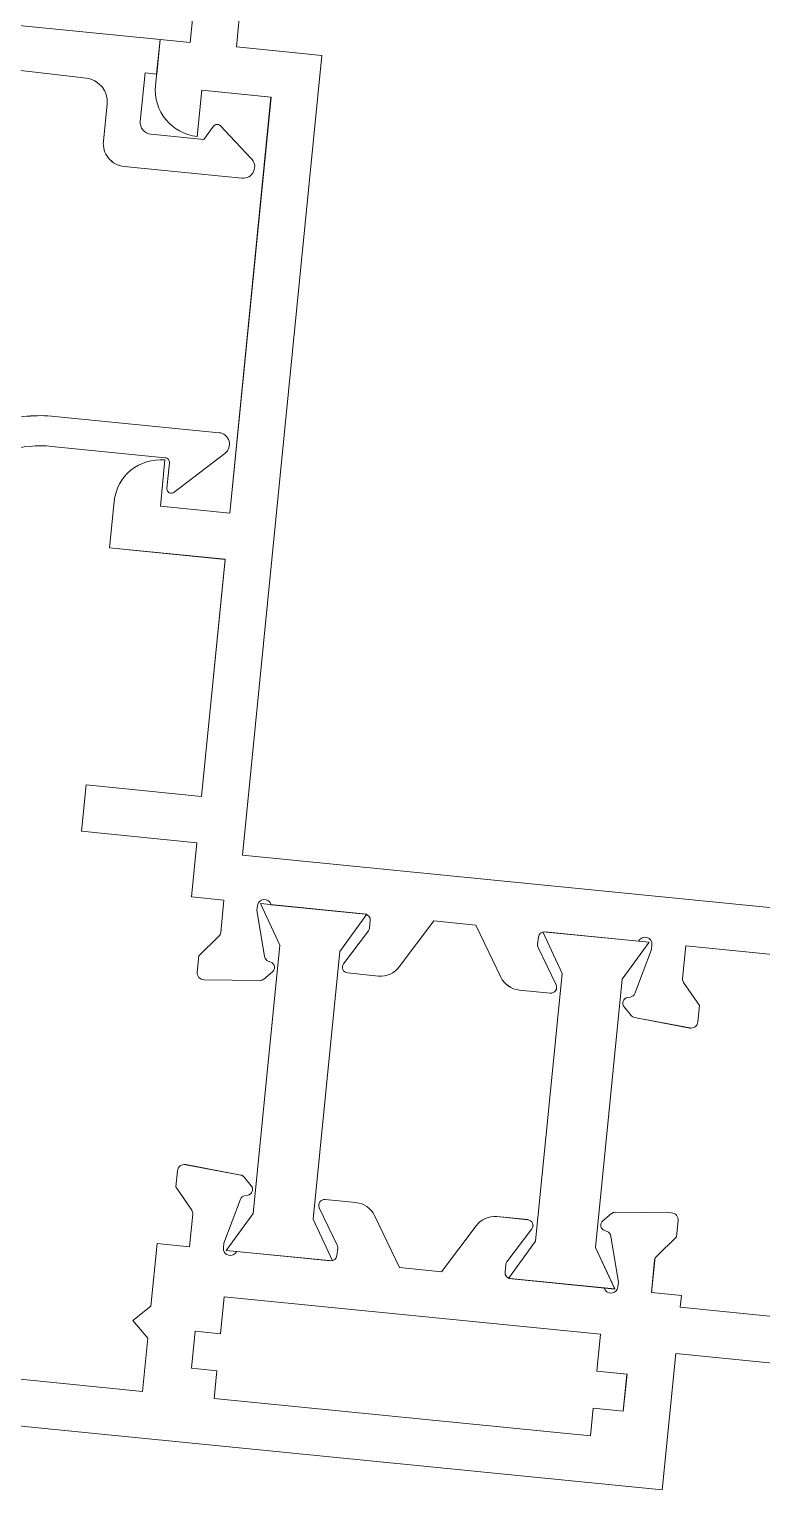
# Model space of a CAD drawing. Header units: millimetres. Extents: x 26282 to 30760, y 1404 to 4574.
# Drawn here: x 29860.37 to 29863.53, y 3436.45 to 3442.74 of the extents above; entities that cross this region are included whole.
import ezdxf

# ---------------------------------------------------------------- set-up
doc = ezdxf.new("R2010")
doc.units = ezdxf.units.MM
doc.header["$LTSCALE"] = 0.25
doc.layers.add('AB-DUV', color=4, linetype='Continuous', lineweight=50)
doc.layers.add('DOĞRAMA', color=30, linetype='Continuous', lineweight=20)

# ---------------------------------------------------------------- blocks, each defined once
blk = doc.blocks.new('CHD60E28', base_point=(0, -82.8))
at = {"color": 1, "linetype": 'Continuous'}
blk.add_line((58, -22), (60, -22), dxfattribs=at)
at = {"color": 40, "linetype": 'Continuous'}
for points in [[(2, -21.7), (2, -27), (4.305342, -27), (5, -26.28066), (5.694659, -27), (8.4, -27), (8.4, -28.4), (9.809008, -28.4, 0.176327), (9.969705, -28.341511), (10.9, -27.5609), (11.6, -27.5609, -0.43976), (11.898858, -27.887046), (11.688329, -30.293409, -0.176327), (11.616057, -30.448396), (11.276777, -30.787677, -0.577351), (10.858518, -30.675605), (10.827653, -30.560412, 0.267949), (10.650876, -30.383636), (8.7, -29.8609), (8.5, -29.8609, 0.842899), (8.4, -30.443742), (8.4, -34.5109, 0.414213), (8.65, -34.7609), (8.971194, -34.7609, 0.137838), (9.101447, -34.724288), (10.619748, -33.797512, -0.585341), (11, -34.0109), (11, -35.347384, -0.261351), (10.521011, -36.200935), (8.4, -37.495605), (8.4, -39.304394), (10.52101, -40.599064, -0.261351), (11.000001, -41.452615), (11, -42.789099, -0.585341), (10.619748, -43.002487), (9.101446, -42.075712, 0.137838), (8.971194, -42.0391), (8.65, -42.039099, 0.414213), (8.399999, -42.2891), (8.4, -46.356257, 0.842899), (8.5, -46.939099), (8.7, -46.939099), (10.650876, -46.416364, 0.267949), (10.827654, -46.239588), (10.858519, -46.124395, -0.577351), (11.276776, -46.012322), (11.616057, -46.351603, -0.176327), (11.688329, -46.50659), (11.898859, -48.912953, -0.43976), (11.6, -49.2391), (10.9, -49.239099), (9.969705, -48.458489, 0.176327), (9.809008, -48.4), (8.4, -48.4), (8.4, -49.7), (7.9, -49.7), (7.9, -53.705341)], [(23.4, -58.799999), (23.4, -48.4), (21.990993, -48.4, 0.176327), (21.830296, -48.458489), (20.9, -49.239099), (20.2, -49.239099, -0.43976), (19.901142, -48.912953), (20.111671, -46.506591, -0.176327), (20.183943, -46.351603), (20.523224, -46.012323, -0.577351), (20.941481, -46.124395), (20.972347, -46.239587, 0.267949), (21.149124, -46.416364), (23.1, -46.939099), (23.3, -46.939099, 0.842899), (23.4, -46.356257), (23.4, -42.289099, 0.414213), (23.149999, -42.0391), (22.828807, -42.039099, 0.137838), (22.698554, -42.075711), (21.180253, -43.002487, -0.585341), (20.799999, -42.7891), (20.8, -41.452615, -0.261351), (21.278991, -40.599064), (23.4, -39.304394), (23.4, -37.495605), (21.278991, -36.200935, -0.261351), (20.800001, -35.347385), (20.8, -34.0109, -0.585341), (21.180252, -33.797512), (22.698554, -34.724288, 0.137838), (22.828807, -34.760901), (23.15, -34.7609, 0.414213), (23.4, -34.5109), (23.4, -30.443743, 0.842899), (23.3, -29.860899), (23.1, -29.8609), (21.149124, -30.383636, 0.267949), (20.972348, -30.560413), (20.941482, -30.675605, -0.577351), (20.523223, -30.787677), (20.183943, -30.448396, -0.176327), (20.111672, -30.293408), (19.901142, -27.887047, -0.43976), (20.199999, -27.5609), (20.9, -27.5609), (21.830296, -28.341511, 0.176327), (21.990993, -28.4), (23.4, -28.4), (23.4, -27), (25.74, -27), (25.74, -22), (27.74, -22), (27.74, -27), (38, -27), (38, -22), (40, -22, -0.414213), (42, -23.999999), (40, -24), (40, -27), (58, -27), (58, -24), (56, -24, -0.414213), (58, -21.999999), (60, -22), (60, -23.30168), (62, -23.30168, -0.414213)]]:
    blk.add_lwpolyline(points, format="xyb", dxfattribs=at)
blk.add_lwpolyline([(5.9, -59.099999), (5.9, -49.7), (0, -49.7), (0, -49.7), (0, -24.85), (0, 0)], dxfattribs=at)
blk.add_lwpolyline([(65, -43.55084), (65, -28.301681, 0.414213), (62, -25.301681), (60, -25.30168), (60, -29), (25.4, -29), (25.4, -58.8), (29.864701, -58.8), (32.462777, -63.3), (38, -63.3), (38, -58.8), (65, -58.8), (65, -43.55084)], format="xyb", close=True, dxfattribs=at)
blk.add_lwpolyline([(3.2, -29.55), (3.2, -30.1), (2, -30.1), (2, -46.4), (3.2, -46.4), (3.2, -47.7), (4.8, -47.7), (4.8, -46.4), (6.4, -46.4), (6.4, -30.1), (4.8, -30.1), (4.8, -29), (3.2, -29), (3.2, -29.55)], close=True, dxfattribs=at)
at = {"color": 4, "linetype": 'Continuous'}
for points in [[(10.113, -33.587833), (8.4, -34.587833), (8.4, -29.987833), (10.1, -30.987833), (15.9, -30.987833), (21.7, -30.987833), (23.4, -29.987833), (23.4, -34.587833), (21.687, -33.587833), (15.9, -33.587833), (10.113, -33.587833)], [(10.113, -43.212166), (8.4, -42.212166), (8.4, -46.812166), (10.1, -45.812166), (15.9, -45.812166), (21.7, -45.812166), (23.4, -46.812166), (23.4, -42.212166), (21.687, -43.212166), (15.9, -43.212166), (10.113, -43.212166)]]:
    blk.add_lwpolyline(points, close=True, dxfattribs=at)
blk = doc.blocks.new('CHD10-3111', base_point=(3855.389827, -8975.811796))
at = {"color": 40, "linetype": 'Continuous'}
blk.add_lwpolyline([(3855.389827, -8949.111796), (3879.389827, -8949.111796), (3879.389827, -8971.111796), (3877.889827, -8971.111796), (3877.889827, -8970.611796), (3875.789827, -8970.611796, 0.414276), (3875.289827, -8971.111902), (3875.289827, -8973.411796), (3875.891113, -8973.764938, -0.44986), (3875.948899, -8974.058621), (3874.687602, -8975.51474, -0.717959), (3873.789827, -8975.211796), (3873.789827, -8970.111796, -0.414242), (3874.789923, -8969.111796), (3876.40713, -8969.111796, 0.409111), (3877.406977, -8968.129248), (3877.703866, -8951.120522, 0.419335), (3877.203942, -8950.611796), (3858.289827, -8950.611796, 0.414214), (3857.789827, -8951.111796), (3857.789827, -8954.510299, 0.096347), (3857.826278, -8954.697709), (3862.331086, -8965.847499, -0.096289), (3862.789827, -8968.20752), (3862.789827, -8975.311796, -0.679855), (3861.925103, -8975.653814), (3860.044019, -8973.648631, -0.65679), (3860.189935, -8973.311796), (3861.289827, -8973.311796, 0.414214), (3861.489827, -8973.111796), (3861.489827, -8968.20752, 0.096295), (3861.125704, -8966.334383), (3856.526235, -8954.950297, -0.096289), (3856.489827, -8954.762994), (3856.489827, -8952.011796), (3855.389827, -8952.011796), (3855.389827, -8949.111796)], format="xyb", close=True, dxfattribs=at)
blk = doc.blocks.new('A$C3DEF5641')
at = {"layer": 'DOĞRAMA', "color": 163, "rotation": 90}
for name, p in [('CHD60E28', (451.083, 51.924)), ('CHD10-3111', (394.983, 87.924))]:
    blk.add_blockref(name, p, dxfattribs=at)
blk = doc.blocks.new('A$C187D15ED')
at = {"layer": 'DOĞRAMA', "color": 163, "xscale": 0.1, "yscale": 0.1, "zscale": 0.1, "rotation": 354.3252718319504}
blk.add_blockref('A$C3DEF5641', (10250.5656, 3230.3914, 134.2241), dxfattribs=at)

msp = doc.modelspace()

# ---------------------------------------------------------------- block references
at = {"layer": 'AB-DUV', "ltscale": 100}
msp.add_blockref('A$C187D15ED', (19570.4239, 205.0275, 5.1264), dxfattribs=at)

# ---------------------------------------------------------------- next in the draw order: linework, layer by layer
at = {"layer": 'DOĞRAMA', "color": 1, "linetype": 'Continuous'}
msp.add_line((29860.9135, 3442.4983, 139.3505), (29860.9333, 3442.6973, 139.3505), dxfattribs=at)
at = {"layer": 'DOĞRAMA', "color": 40, "linetype": 'Continuous', "elevation": 139.3505}
msp.add_lwpolyline([(29863.1273, 3442.9817), (29861.6098, 3443.1325, 0.414213), (29861.2816, 3442.8636), (29861.2618, 3442.6646), (29861.6299, 3442.6281), (29861.2877, 3439.185), (29864.2531, 3438.8904), (29864.2973, 3439.3346), (29864.7708, 3439.5487), (29864.8255, 3440.0997), (29864.3777, 3440.1442), (29864.6447, 3442.8309), (29863.1273, 3442.9817)], format="xyb", close=True, dxfattribs=at)
for points in [[(29858.7441, 3442.9148), (29860.9333, 3442.6973), (29860.9185, 3442.548), (29860.8687, 3442.553), (29860.8479, 3442.344, 0.414276), (29860.8928, 3442.2893), (29861.1216, 3442.2665), (29861.1627, 3442.3229, -0.44986), (29861.1925, 3442.3257), (29861.3249, 3442.1858, -0.717959), (29861.2859, 3442.0995), (29860.7784, 3442.1499, -0.414242), (29860.6888, 3442.2593), (29860.7048, 3442.4202, 0.409111), (29860.6169, 3442.5295), (29858.9273, 3442.7272, 0.419335)], [(29864.2333, 3438.6913), (29863.1984, 3438.7942), (29863.1845, 3438.654, 0.176327), (29863.1887, 3438.6374), (29863.2572, 3438.5371), (29863.2503, 3438.4674, -0.43976), (29863.2149, 3438.4409), (29862.9775, 3438.4857, -0.176327), (29862.9628, 3438.4944), (29862.9324, 3438.5315, -0.577351), (29862.9477, 3438.572), (29862.9595, 3438.574, 0.267949), (29862.9788, 3438.5898), (29863.0501, 3438.7788), (29863.0521, 3438.7987, 0.842899), (29862.9951, 3438.8144), (29862.5904, 3438.8546, 0.414213), (29862.563, 3438.8322), (29862.5598, 3438.8002, 0.137838), (29862.5622, 3438.7869), (29862.6394, 3438.6267, -0.585341), (29862.6144, 3438.5909), (29862.4814, 3438.6041, -0.261351), (29862.4012, 3438.6602), (29862.2933, 3438.8841), (29862.1133, 3438.902), (29861.9635, 3438.7037, -0.261351), (29861.8739, 3438.6645), (29861.7409, 3438.6777, -0.585341), (29861.7234, 3438.7177), (29861.8306, 3438.8596, 0.137838), (29861.8356, 3438.8722), (29861.8387, 3438.9042, 0.414213), (29861.8163, 3438.9315), (29861.4116, 3438.9717, 0.842899), (29861.3526, 3438.9675), (29861.3507, 3438.9476), (29861.3834, 3438.7483, 0.267949), (29861.3992, 3438.729), (29861.4104, 3438.7248, -0.577351), (29861.4174, 3438.6821), (29861.3803, 3438.6516, -0.176327), (29861.3641, 3438.646), (29861.1226, 3438.6488, -0.43976), (29861.0931, 3438.6818), (29861.1, 3438.7515), (29861.1869, 3438.8363, 0.176327), (29861.1943, 3438.8517), (29861.2082, 3438.9919), (29861.0689, 3439.0058), (29861.0921, 3439.2386), (29860.5945, 3439.2881), (29860.6143, 3439.4871), (29861.1118, 3439.4376), (29861.2133, 3440.4586), (29860.7157, 3440.5081), (29860.7355, 3440.7071, -0.414213), (29860.9543, 3440.8863), (29860.9345, 3440.6873), (29861.2331, 3440.6576), (29861.4111, 3442.4488), (29861.1125, 3442.4785), (29861.0928, 3442.2795, -0.414213), (29860.9135, 3442.4983), (29860.9333, 3442.6973), (29861.0628, 3442.6844), (29861.0826, 3442.8834, -0.414213)], [(29860.2408, 3441.0518, -0.096289), (29860.4801, 3441.0741), (29861.1871, 3441.0039, -0.679855), (29861.2126, 3440.9145), (29860.9944, 3440.7471, -0.65679), (29860.9624, 3440.7649), (29860.9732, 3440.8744, 0.414214), (29860.9553, 3440.8963), (29860.4673, 3440.9448, 0.096295), (29860.2773, 3440.9271)], [(29860.3299, 3436.9287), (29860.8573, 3436.8763), (29860.8801, 3437.1057), (29860.8154, 3437.1819), (29860.8939, 3437.2439), (29860.9206, 3437.5131), (29861.0599, 3437.4993), (29861.0739, 3437.6395, 0.176327), (29861.0696, 3437.6561), (29861.0011, 3437.7564), (29861.0081, 3437.826, -0.43976), (29861.0435, 3437.8525), (29861.2809, 3437.8078, -0.176327), (29861.2956, 3437.7991), (29861.326, 3437.7619, -0.577351), (29861.3107, 3437.7214), (29861.2989, 3437.7195, 0.267949), (29861.2796, 3437.7037), (29861.2083, 3437.5147), (29861.2063, 3437.4948, 0.842899), (29861.2633, 3437.4791), (29861.668, 3437.4389, 0.414213), (29861.6954, 3437.4613), (29861.6985, 3437.4932, 0.137838), (29861.6962, 3437.5065), (29861.619, 3437.6668, -0.585341), (29861.644, 3437.7025), (29861.777, 3437.6893, -0.261351), (29861.8572, 3437.6332), (29861.965, 3437.4093), (29862.145, 3437.3915), (29862.2948, 3437.5897, -0.261351), (29862.3845, 3437.6289), (29862.5175, 3437.6157, -0.585341), (29862.535, 3437.5758), (29862.4277, 3437.4339, 0.137838), (29862.4228, 3437.4213), (29862.4196, 3437.3893, 0.414213), (29862.442, 3437.3619), (29862.8468, 3437.3217, 0.842899), (29862.9057, 3437.3259), (29862.9077, 3437.3458), (29862.875, 3437.5451, 0.267949), (29862.8591, 3437.5645), (29862.848, 3437.5687, -0.577351), (29862.841, 3437.6114), (29862.8781, 3437.6418, -0.176327), (29862.8942, 3437.6475), (29863.1358, 3437.6446, -0.43976), (29863.1653, 3437.6117), (29863.1583, 3437.542), (29863.0715, 3437.4571, 0.176327), (29863.0641, 3437.4417), (29863.0501, 3437.3015), (29863.1795, 3437.2887), (29863.1745, 3437.2389), (29863.5731, 3437.1993)]]:
    msp.add_lwpolyline(points, format="xyb", dxfattribs=at)
at = {"layer": 'DOĞRAMA', "color": 4, "linetype": 'Continuous', "elevation": 139.3505}
for points in [[(29861.5931, 3437.6184), (29861.6757, 3437.4381), (29861.2179, 3437.4836), (29861.3343, 3437.6429), (29861.3916, 3438.22), (29861.449, 3438.7972), (29861.3663, 3438.9762), (29861.824, 3438.9307), (29861.7075, 3438.7702), (29861.6503, 3438.1943), (29861.5931, 3437.6184)], [(29862.5508, 3437.5233), (29862.4344, 3437.3627), (29862.8921, 3437.3172), (29862.8094, 3437.4963), (29862.8668, 3438.0734), (29862.9241, 3438.6506), (29863.0404, 3438.8099), (29862.5827, 3438.8554), (29862.6653, 3438.675), (29862.608, 3438.0991), (29862.5508, 3437.5233)]]:
    msp.add_lwpolyline(points, close=True, dxfattribs=at)
at = {"layer": 'DOĞRAMA', "color": 40, "linetype": 'Continuous', "elevation": 139.3505}
msp.add_lwpolyline([(29861.1229, 3436.9705), (29861.1777, 3436.965), (29861.1658, 3436.8456), (29862.7878, 3436.6844), (29862.7997, 3436.8038), (29862.929, 3436.791), (29862.9449, 3436.9502), (29862.8155, 3436.9631), (29862.8313, 3437.1223), (29861.2093, 3437.2835), (29861.1935, 3437.1242), (29861.084, 3437.1351), (29861.0682, 3436.9759), (29861.1229, 3436.9705)], close=True, dxfattribs=at)
msp.add_lwpolyline([(29864.0902, 3436.9469), (29863.1548, 3437.0399), (29863.0964, 3436.4528), (29863.0964, 3436.4528), (29860.6236, 3436.6985), (29858.1508, 3436.9442)], dxfattribs=at)

doc.saveas('drawing.dxf')
